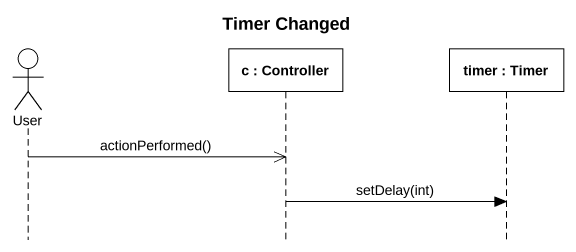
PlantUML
@startuml
title Timer Changed
hide footbox
actor User
participant "c : Controller" as c_Controller
participant "timer : Timer" as timer_Timer

User ->> c_Controller : actionPerformed()
c_Controller -> timer_Timer : setDelay(int)
@enduml
